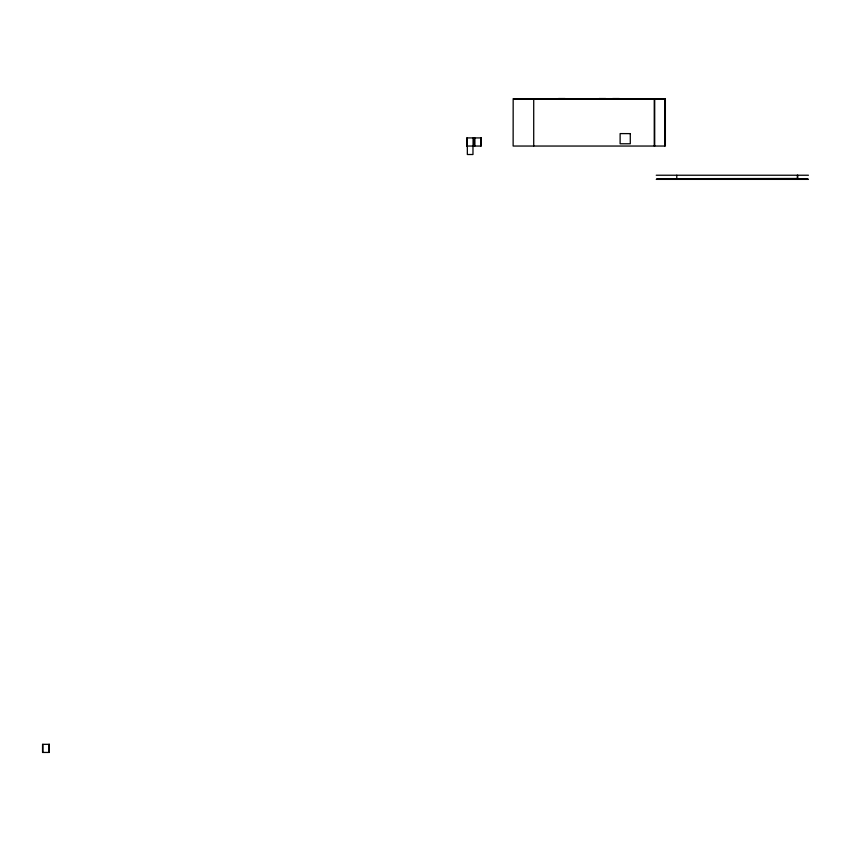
<?xml version="1.0" encoding="UTF-8"?>
<svg xmlns="http://www.w3.org/2000/svg" width="851" height="851" viewBox="0 0 851 851"><rect width="100%" height="100%" fill="white"/><g stroke="black" fill="none" stroke-linecap="round" stroke-linejoin="round"><path stroke-width="1.28" d="M656.887 178.699L797.334 178.487M558.416 98.556L565.138 98.556M599.083 98.556L605.763 98.556M612.656 98.556L619.326 98.556M533.034 98.939L539.789 98.939M513.813 99.322L654.249 99.322L654.249 146.042M654.898 99.322L664.695 99.322L664.695 146.042M656.259 175.232L808.45 175.232M797.972 178.699L807.769 178.699M656.259 179.38L808.45 179.38M797.791 175.232L797.791 179.38M797.334 175.232L797.334 178.699M676.758 175.232L676.79 179.38M654.706 98.652L654.706 146.042M533.715 98.652L533.715 146.042M480.921 137.915L480.921 146.042M474.794 137.915L474.794 146.042M473.199 137.915L473.199 146.042M472.975 146.042L472.975 154.51L467.348 154.51L467.327 146.042M467.071 137.915L467.071 146.042M48.996 744.327L48.996 752.444M42.869 744.327L42.869 752.444M665.376 98.652L513.174 98.652L513.132 146.042L665.376 146.042L665.376 98.652M630.283 133.618L620.124 133.596L620.124 143.776L630.283 143.776L630.283 133.618M473.507 137.915L466.752 137.915L466.742 146.042L473.507 146.042L473.518 137.915M481.23 137.915L474.475 137.915L474.464 146.042L481.23 146.042L481.24 137.915M49.315 744.327L42.561 744.327L42.55 752.444L49.315 752.444L49.315 744.327"/></g></svg>
